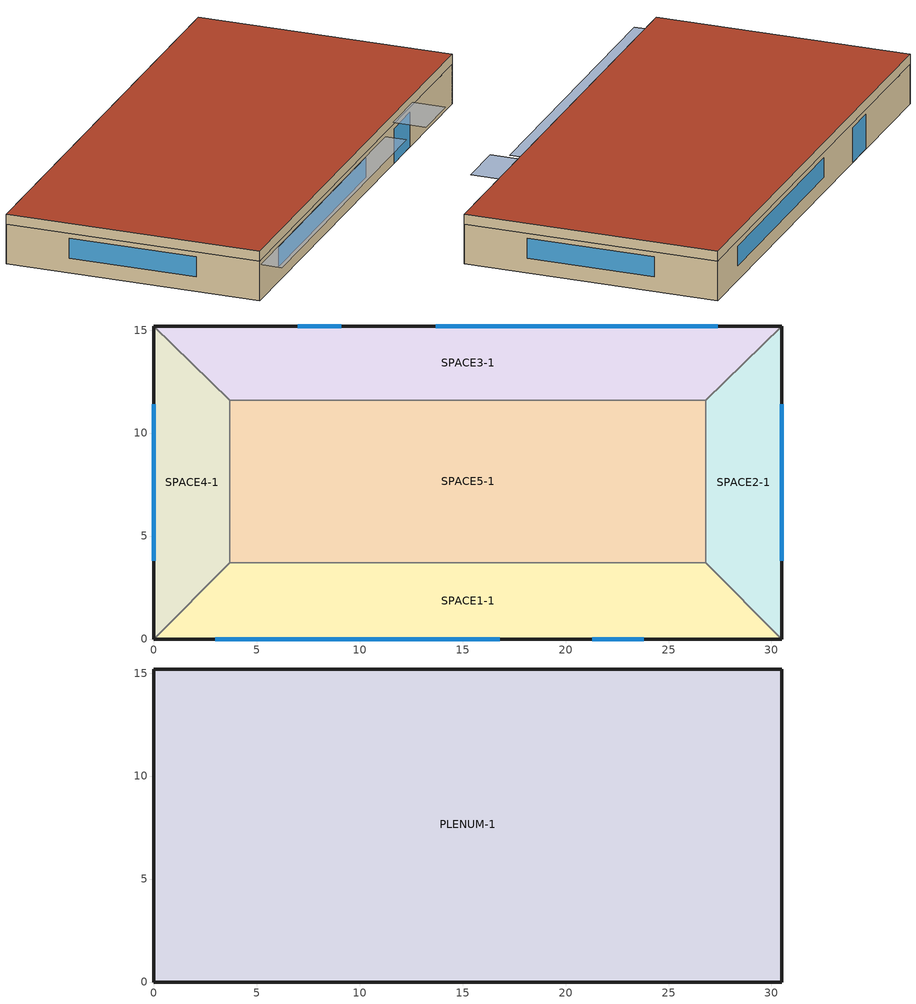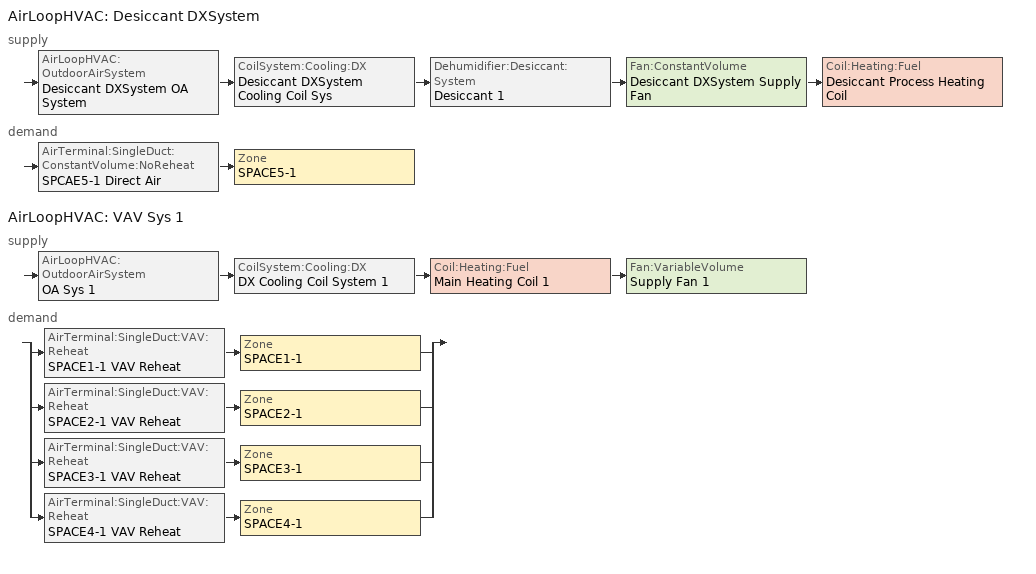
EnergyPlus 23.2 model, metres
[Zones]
SPACE3-1
 floor ground (FLOOR-SLAB-1): 26.8,11.6 3.7,11.6 0,15.2 30.5,15.2 z0
 wall outside (WALL-1): 30.5,15.2 0,15.2 z0:2.4
 wall to SPACE2-1 (INT-WALL-1): 26.8,11.6 30.5,15.2 z0:2.4
 wall to SPACE4-1 (INT-WALL-1): 0,15.2 3.7,11.6 z0:2.4
 wall to SPACE5-1 (INT-WALL-1): 3.7,11.6 26.8,11.6 z0:2.4
 window (Sgl Grey 3mm): 9.1,15.2 7,15.2 z0:2.1
 window (Dbl Clr 3mm/13mm Air): 27.4,15.2 13.7,15.2 z0.9:2.1
SPACE1-1
 floor ground (FLOOR-SLAB-1): 26.8,3.7 30.5,0 0,0 3.7,3.7 z0
 wall outside (WALL-1): 0,0 30.5,0 z0:2.4
 wall to SPACE2-1 (INT-WALL-1): 30.5,0 26.8,3.7 z0:2.4
 wall to SPACE4-1 (INT-WALL-1): 3.7,3.7 0,0 z0:2.4
 wall to SPACE5-1 (INT-WALL-1): 26.8,3.7 3.7,3.7 z0:2.4
 window (Sgl Grey 3mm): 21.3,0 23.8,0 z0:2.1
 window (Dbl Clr 3mm/13mm Air): 3,0 16.8,0 z0.9:2.1
SPACE2-1
 floor ground (FLOOR-SLAB-1): 26.8,11.6 30.5,15.2 30.5,0 26.8,3.7 z0
 wall outside (WALL-1): 30.5,0 30.5,15.2 z0:2.4
 wall to SPACE5-1 (INT-WALL-1): 26.8,11.6 26.8,3.7 z0:2.4
 window (Dbl Clr 3mm/13mm Air): 30.5,3.8 30.5,11.4 z0.9:2.1
SPACE4-1
 floor ground (FLOOR-SLAB-1): 3.7,3.7 0,0 0,15.2 3.7,11.6 z0
 wall outside (WALL-1): 0,15.2 0,0 z0:2.4
 wall to SPACE5-1 (INT-WALL-1): 3.7,3.7 3.7,11.6 z0:2.4
 window (Dbl Clr 3mm/13mm Air): 0,11.4 0,3.8 z0.9:2.1
SPACE5-1
 floor ground (FLOOR-SLAB-1): 26.8,11.6 26.8,3.7 3.7,3.7 3.7,11.6 z0
PLENUM-1
 floor to SPACE1-1 (CLNG-1): 26.8,3.7 30.5,0 0,0 3.7,3.7 z2.4
 floor to SPACE2-1 (CLNG-1): 26.8,11.6 30.5,15.2 30.5,0 26.8,3.7 z2.4
 floor to SPACE3-1 (CLNG-1): 26.8,11.6 3.7,11.6 0,15.2 30.5,15.2 z2.4
 floor to SPACE4-1 (CLNG-1): 3.7,3.7 0,0 0,15.2 3.7,11.6 z2.4
 floor to SPACE5-1 (CLNG-1): 26.8,11.6 26.8,3.7 3.7,3.7 3.7,11.6 z2.4
 wall outside (WALL-1): 30.5,15.2 0,15.2 0,0 30.5,0 30.5,15.2 z2.4:3
 roof outside (ROOF-1): 0,15.2 0,0 30.5,0 30.5,15.2 z3
shading: 0,-1.3 0,0 19.8,0 19.8,-1.3 z2.2; 21,-2 21,0 24.1,0 24.1,-2 z2.6
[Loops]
AirLoopHVAC 'Desiccant DXSystem'
 supply: AirLoopHVAC:OutdoorAirSystem 'Desiccant DXSystem OA System' > CoilSystem:Cooling:DX 'Desiccant DXSystem Cooling Coil Sys' > Dehumidifier:Desiccant:System 'Desiccant 1' > Fan:ConstantVolume 'Desiccant DXSystem Supply Fan' > Coil:Heating:Fuel 'Desiccant Process Heating Coil'
 demand: AirTerminal:SingleDuct:ConstantVolume:NoReheat 'SPCAE5-1 Direct Air' > Zone 'SPACE5-1'
AirLoopHVAC 'VAV Sys 1'
 supply: AirLoopHVAC:OutdoorAirSystem 'OA Sys 1' > CoilSystem:Cooling:DX 'DX Cooling Coil System 1' > Coil:Heating:Fuel 'Main Heating Coil 1' > Fan:VariableVolume 'Supply Fan 1'
 demand: split
  | AirTerminal:SingleDuct:VAV:Reheat 'SPACE1-1 VAV Reheat' > Zone 'SPACE1-1'
  | AirTerminal:SingleDuct:VAV:Reheat 'SPACE2-1 VAV Reheat' > Zone 'SPACE2-1'
  | AirTerminal:SingleDuct:VAV:Reheat 'SPACE3-1 VAV Reheat' > Zone 'SPACE3-1'
  | AirTerminal:SingleDuct:VAV:Reheat 'SPACE4-1 VAV Reheat' > Zone 'SPACE4-1'
[Building]
Building: Loads convergence tolerance value=0.04; Maximum number of warmup days=40; Minimum number of warmup days=6; North axis=30; Solar distribution=FullExterior; Temperature convergence tolerance value=0.4; Terrain=City
[Site:GroundTemperature:BuildingSurface]
21, 21.5, 22, 22.2, 22.2, 22.2, 22.2, 22.2, 22.2, 22, 21.5, 21
[Site:Location]
Miami Intl Ap FL USA WMO=722020: Elevation=11; Latitude=25.82; Longitude=-80.3; Time zone=-5
[SizingPeriod:DesignDay] Barometric pressure=101217; Day of month=21; Daylight saving time indicator=No; Humidity condition type=WetBulb; Rain indicator=No; Snow indicator=No; Solar model indicator=ASHRAEClearSky
Name | Daily dry bulb temperature range | Day type | Maximum dry bulb temperature | Month | Sky clearness | Wetbulb or dewpoint at maximum dry bulb | Wind direction | Wind speed
Miami Intl Ap Ann Clg .4% Condns DB=>MWB | 6.7 | SummerDesignDay | 33.2 | 7 | 1 | 25.3 | 140 | 4.5
Miami Intl Ap Ann Htg 99.6% Condns DB | 0 | WinterDesignDay | 8.7 | 1 | 0 | 8.7 | 340 | 3.8
[Construction]
CLNG-1: MAT-CLNG-1
Dbl Clr 3mm/13mm Air: CLEAR 3MM, AIR 13MM, CLEAR 3MM
FLOOR-SLAB-1: CC03, CP01
INT-WALL-1: GP02, AL21, GP02
ROOF-1: RG01, BR01, IN46, WD01
Sgl Grey 3mm: GREY 3MM
WALL-1: WD01, PW03, IN02, GP01
[Material] Thermal absorptance=0.9
Name | Conductivity | Density | Roughness | Solar absorptance | Specific heat | Thickness | Visible absorptance
BR01 | 0.162 | 1121 | VeryRough | 0.7 | 1464 | 0.0095 | 0.7
CC03 | 1.31 | 2243 | MediumRough | 0.65 | 837 | 0.1016 | 0.65
GP01 | 0.16 | 801 | MediumSmooth | 0.75 | 837 | 0.0127 | 0.75
GP02 | 0.16 | 801 | MediumSmooth | 0.75 | 837 | 0.0159 | 0.75
IN02 | 0.043 | 10 | Rough | 0.75 | 837 | 0.0901 | 0.75
IN46 | 0.023 | 24 | VeryRough | 0.5 | 1590 | 0.0762 | 0.5
PW03 | 0.115 | 545 | MediumSmooth | 0.78 | 1213 | 0.0127 | 0.78
RG01 | 1.442 | 881 | Rough | 0.65 | 1674 | 0.0127 | 0.65
WD01 | 0.115 | 513 | MediumSmooth | 0.78 | 1381 | 0.0191 | 0.78
[Material:AirGap]
AL21: Thermal resistance=0.157
[Material:NoMass] Roughness=Rough
Name | Solar absorptance | Thermal absorptance | Thermal resistance | Visible absorptance
CP01 | 0.75 | 0.9 | 0.367 | 0.75
MAT-CLNG-1 | 0.65 | 0.65 | 0.652259 | 0.65
[WindowMaterial:Gas]
AIR 13MM: Gas type=Air; Thickness=0.0127
[WindowMaterial:Glazing] Back side infrared hemispherical emissivity=0.84; Conductivity=0.9; Front side infrared hemispherical emissivity=0.84; Infrared transmittance at normal incidence=0; Optical data type=SpectralAverage; Thickness=0.003
Name | Back side solar reflectance at normal incidence | Back side visible reflectance at normal incidence | Front side solar reflectance at normal incidence | Front side visible reflectance at normal incidence | Solar transmittance at normal incidence | Visible transmittance at normal incidence
CLEAR 3MM | 0.075 | 0.081 | 0.075 | 0.081 | 0.837 | 0.898
GREY 3MM | 0.061 | 0.061 | 0.061 | 0.061 | 0.626 | 0.611
[AirLoopHVAC]
Name | Design supply air flow rate
Desiccant DXSystem | 1.05
VAV Sys 1 | 2.5893
[AirLoopHVAC:ReturnPlenum]
Return-Plenum-1: Zone=PLENUM-1
[AirTerminal:SingleDuct:ConstantVolume:NoReheat]
SPCAE5-1 Direct Air: Availability schedule=Constant; Maximum air flow rate=1.05
[AirTerminal:SingleDuct:VAV:Reheat] Availability schedule=FanAvailSched; Constant minimum air flow fraction=0.3; Convergence tolerance=0.001; Damper heating action=ReverseWithLimits; Maximum flow fraction during reheat=Autosize; Maximum flow per zone floor area during reheat=Autosize; Maximum hot water or steam flow rate=0; Minimum hot water or steam flow rate=0; Zone minimum air flow input method=Constant
Name | Maximum air flow rate | Reheat coil
SPACE1-1 VAV Reheat | 0.49338 | SPACE1-1 Zone Coil
SPACE2-1 VAV Reheat | 0.37821 | SPACE2-1 Zone Coil
SPACE3-1 VAV Reheat | 0.64622 | SPACE3-1 Zone Coil
SPACE4-1 VAV Reheat | 0.52176 | SPACE4-1 Zone Coil
[AvailabilityManager:Scheduled] Schedule=FanAvailSched
Desiccant DXSystem Avail; Desiccant Outdoor Air Avail; VAV Sys 1 Avail
[Coil:Cooling:DX:TwoSpeed]
Main Cooling Coil 1: Availability schedule=FanAvailSched; Energy input ratio function of flow fraction curve=PackagedRatedCoolEIRFFlow; Energy input ratio function of temperature curve=VarSpeedCoolEIRFT; High speed gross rated cooling cop=3; High speed gross rated total cooling capacity=42861; High speed rated air flow rate=2.5893; High speed rated sensible heat ratio=0.75; Low speed energy input ratio function of temperature curve=VarSpeedCoolEIRLSFT; Low speed gross rated cooling cop=4.2; Low speed gross rated sensible heat ratio=0.69; Low speed gross rated total cooling capacity=14286; Low speed rated air flow rate=0.863; Low speed total cooling capacity function of temperature curve=VarSpeedCoolCapLSFT; Part load fraction correlation curve=VarSpeedCyclingPLFFPLR; Total cooling capacity function of flow fraction curve=PackagedRatedCoolCapFFlow; Total cooling capacity function of temperature curve=VarSpeedCoolCapFT
[Coil:Cooling:DX:VariableSpeed]
Desiccant DXSystem VS Cooling Coil: Condenser type=AirCooled; Crankcase heater capacity=0; Energy part load fraction curve=HPACCOOLPLFFPLR; Gross rated total cooling capacity at selected nominal speed level=22000; Initial moisture evaporation rate divided by steady state ac latent capacity=0.4; Maximum outdoor dry bulb temperature for crankcase heater operation=10; Nominal speed level=1; Nominal time for condensate to begin leaving the coil=1000; Number of speeds=1; Rated air flow rate at selected nominal speed level=1.05; Speed 1 energy input ratio function of air flow fraction curve=HPACFFF; Speed 1 energy input ratio function of temperature curve=HPCoolingEIRFTemp4; Speed 1 reference unit gross rated cooling cop=3.5; Speed 1 reference unit gross rated sensible heat ratio=0.75; Speed 1 reference unit gross rated total cooling capacity=36991.4; Speed 1 reference unit rated air flow rate=3.776; Speed 1 reference unit rated condenser air flow rate=10.62; Speed 1 total cooling capacity function of air flow fraction curve=HPACFFF; Speed 1 total cooling capacity function of temperature curve=HPCoolingCAPFTemp4
[Coil:Heating:Fuel] Fuel type=NaturalGas
Name | Availability schedule | Burner efficiency | Nominal capacity
Desiccant Process Heating Coil | Constant | 0.8 | 1000000
Desiccant Regen Coil | FanAvailSched | 1 | 10000
Main heating Coil 1 | FanAvailSched | 0.8 | 4438.1
OA Desiccant Regen Coil | FanAvailSched | 0.8 | 100000
SPACE1-1 Zone Coil | FanAvailSched | 0.8 | 19243
SPACE2-1 Zone Coil | FanAvailSched | 0.8 | 14751
SPACE3-1 Zone Coil | FanAvailSched | 0.8 | 25204
SPACE4-1 Zone Coil | FanAvailSched | 0.8 | 20350
[CoilSystem:Cooling:DX] Availability schedule=FanAvailSched
Name | Cooling coil
DX Cooling Coil System 1 | Main Cooling Coil 1
Desiccant DXSystem Cooling Coil Sys | Desiccant DXSystem VS Cooling Coil
[Controller:OutdoorAir] Economizer control action type=ModulateFlow; Lockout type=NoLockout; Minimum limit type=FixedMinimum; Minimum outdoor air schedule=Min OA Sched
Name | Economizer control type | Economizer maximum limit dry bulb temperature | Maximum outdoor air flow rate | Mechanical ventilation controller | Minimum outdoor air flow rate | Economizer minimum limit dry bulb temperature
Desiccant OA Controller | NoEconomizer | 100 | 1.05 | 0 | 0.2
OA Controller 1 | FixedDryBulb | 19 | 2.5893 |  | 0.49088 | 4
[Dehumidifier:Desiccant:System] Availability schedule=FanAvailSched; Regeneration air fan placement=DrawThrough; Regeneration inlet air setpoint temperature=46.1111
Name | Companion coil regeneration air heating | Companion cooling coil | Companion cooling coil upstream of dehumidifier process inlet | Desiccant heat exchanger | Exhaust fan maximum flow rate | Exhaust fan maximum power | Exhaust fan power curve | Regeneration air fan | Regeneration air heater
Desiccant 1 | Yes | Desiccant DXSystem VS Cooling Coil | Yes | Desiccant Heat Exchanger 1 | 1.05 | 50 | EXHAUSTFANPLF | Desiccant Regen Fan | Desiccant Regen Coil
OA Desiccant System |  |  |  | OA Desiccant Heat Exchanger |  |  |  | OA Desiccant Regen Fan | OA Desiccant Regen Coil
[ElectricEquipment] Design level calculation method=EquipmentLevel; Fraction latent=0; Fraction lost=0; Fraction radiant=0.3; Schedule=EQUIP-1
Name | Design level | Zone or zonelist or space or spacelist
SPACE1-1 ElecEq 1 | 1056 | SPACE1-1
SPACE2-1 ElecEq 1 | 456 | SPACE2-1
SPACE3-1 ElecEq 1 | 1056 | SPACE3-1
SPACE4-1 ElecEq 1 | 456 | SPACE4-1
SPACE5-1 ElecEq 1 | 1976 | SPACE5-1
[Fan:ConstantVolume] Availability schedule=FanAvailSched; Fan total efficiency=0.7; Maximum flow rate=1.05; Motor efficiency=0.9; Motor in airstream fraction=1
Name | Pressure rise
Desiccant DXSystem Supply Fan | 571.66
Desiccant Regen Fan | 205.5
[Fan:OnOff]
OA Desiccant Regen Fan: Availability schedule=FanAvailSched; Fan total efficiency=0.7; Maximum flow rate=2.5893; Motor efficiency=0.9; Motor in airstream fraction=1; Pressure rise=205.5
[Fan:VariableVolume]
Supply Fan 1: Availability schedule=FanAvailSched; Fan power coefficient 1=0.00153024; Fan power coefficient 2=0.00520806; Fan power coefficient 3=1.10862; Fan power coefficient 4=-0.116356; Fan power coefficient 5=0; Fan power minimum air flow rate=0.35326; Fan power minimum flow rate input method=FixedFlowRate; Fan total efficiency=0.7; Maximum flow rate=2.5893; Motor efficiency=0.9; Motor in airstream fraction=1; Pressure rise=600
[HeatExchanger:AirToAir:FlatPlate]
OA Heat Recovery: Availability schedule=FanAvailSched; Economizer lockout=Yes; Flow arrangement type=CounterFlow; Nominal electric power=0; Nominal secondary air flow rate=2.5893; Nominal secondary air inlet temperature=20; Nominal supply air flow rate=2.5893; Nominal supply air inlet temperature=5; Nominal supply air outlet temperature=15; Ratio of supply to secondary ha values=1
[HeatExchanger:Desiccant:BalancedFlow] Availability schedule=FanAvailSched
Name | Heat exchanger performance
Desiccant Heat Exchanger 1 | HXDesPerf1
OA Desiccant Heat Exchanger | HXDesPerf2
[HeatExchanger:Desiccant:BalancedFlow:PerformanceDataType1] Maximum process inlet air relative humidity for humidity ratio equation=100; Maximum process inlet air relative humidity for temperature equation=100; Maximum regeneration air velocity for humidity ratio equation=4.826; Maximum regeneration air velocity for temperature equation=4.826; Maximum regeneration inlet air relative humidity for humidity ratio equation=45; Maximum regeneration inlet air relative humidity for temperature equation=45; Maximum regeneration inlet air temperature for humidity ratio equation=46.1111; Maximum regeneration inlet air temperature for temperature equation=46.1111; Minimum regeneration inlet air relative humidity for humidity ratio equation=5; Minimum regeneration inlet air relative humidity for temperature equation=5; Minimum regeneration inlet air temperature for humidity ratio equation=46.11111; Minimum regeneration inlet air temperature for temperature equation=46.11111; Nominal electric power=50
Name | Humidity ratio equation coefficient 1 | Humidity ratio equation coefficient 2 | Humidity ratio equation coefficient 3 | Humidity ratio equation coefficient 4 | Humidity ratio equation coefficient 5 | Humidity ratio equation coefficient 6 | Humidity ratio equation coefficient 7 | Humidity ratio equation coefficient 8 | Maximum process inlet air humidity ratio for humidity ratio equation | Maximum process inlet air humidity ratio for temperature equation | Maximum process inlet air temperature for humidity ratio equation | Maximum process inlet air temperature for temperature equation | Maximum regeneration inlet air humidity ratio for humidity ratio equation | Maximum regeneration inlet air humidity ratio for temperature equation | Maximum regeneration outlet air humidity ratio for humidity ratio equation | Maximum regeneration outlet air temperature for temperature equation | Minimum process inlet air humidity ratio for humidity ratio equation | Minimum process inlet air humidity ratio for temperature equation | Minimum process inlet air relative humidity for humidity ratio equation | Minimum process inlet air relative humidity for temperature equation | Minimum process inlet air temperature for humidity ratio equation | Minimum process inlet air temperature for temperature equation | Minimum regeneration air velocity for humidity ratio equation | Minimum regeneration air velocity for temperature equation | Minimum regeneration inlet air humidity ratio for humidity ratio equation | Minimum regeneration inlet air humidity ratio for temperature equation | Minimum regeneration outlet air humidity ratio for humidity ratio equation | Minimum regeneration outlet air temperature for temperature equation | Nominal air face velocity | Nominal air flow rate | Temperature equation coefficient 1 | Temperature equation coefficient 2 | Temperature equation coefficient 3 | Temperature equation coefficient 4 | Temperature equation coefficient 5 | Temperature equation coefficient 6 | Temperature equation coefficient 7 | Temperature equation coefficient 8
HXDesPerf1 | -22.5547 | 0.976839 | 0.489176 | -0.0630019 | 0.0120773 | 5.17134e-05 | 0.0494917 | -0.000259417 | 0.015714 | 0.015714 | 21.83333 | 21.83333 | 0.024286 | 0.024286 | 0.026279 | 50 | 0.005 | 0.005 | 80 | 80 | 4.583333 | 4.583333 | 2.286 | 2.286 | 0.007143 | 0.007143 | 0.007914 | 35 | 3.25 | 1.05 | -2.53636 | 21.3247 | 0.923308 | 943.276 | -59.2367 | -0.0427465 | 112.204 | 0.778252
HXDesPerf2 | 0.001 | 1 | 0 | 0 | 0 | 0 | 0 | 0 | 1 | 1 | 100 | 100 | 1 | 1 | 1 | 43.1111 | 0 | 0 | 0 | 0 | -100 | -100 | 0.001 | 0.001 | 0 | 0 | 0 | 43.11111 | 4.8 | 2.5893 | -3 | 0 | 1 | 0 | 0 | 0 | 0 | 0
[Lights] Design level calculation method=LightingLevel; End use subcategory=GeneralLights; Fraction radiant=0.59; Fraction replaceable=0; Fraction visible=0.2; Return air fraction=0.2; Schedule=LIGHTS-1
Name | Lighting level | Zone or zonelist or space or spacelist
SPACE1-1 Lights 1 | 1584 | SPACE1-1
SPACE2-1 Lights 1 | 684 | SPACE2-1
SPACE3-1 Lights 1 | 1584 | SPACE3-1
SPACE4-1 Lights 1 | 684 | SPACE4-1
SPACE5-1 Lights 1 | 2964 | SPACE5-1
[People] Activity level schedule=ActSchd; Fraction radiant=0.3; Number of people calculation method=People; Number of people schedule=OCCUPY-1; Sensible heat fraction=Autocalculate
Name | Number of people | Zone or zonelist or space or spacelist
SPACE1-1 People 1 | 11 | SPACE1-1
SPACE2-1 People 1 | 5 | SPACE2-1
SPACE3-1 People 1 | 11 | SPACE3-1
SPACE4-1 People 1 | 5 | SPACE4-1
SPACE5-1 People 1 | 20 | SPACE5-1
[SetpointManager:MixedAir] Control variable=Temperature
Name | Setpoint node or nodelist
Adjusted Cooling Supply Air Temp Manager | HX Process Outlet Node
Mixed Air and Coil Exit Temp Manager 1 | Supply Fan Upstream Nodes
[SetpointManager:OutdoorAirPretreat]
DXSystem 1 Desiccant Set Point Manager: Control variable=MaximumHumidityRatio; Maximum setpoint humidity ratio=1; Maximum setpoint temperature=99; Minimum setpoint humidity ratio=1e-05; Minimum setpoint temperature=-99; Setpoint node or nodelist=OA Desiccant Process Outlet Node
[SetpointManager:Scheduled]
Supply Air Temp Manager 1: Control variable=Temperature; Schedule=Seasonal Reset Supply Air Temp Sch; Setpoint node or nodelist=Supply Air Temp Nodes 1
[SetpointManager:SingleZone:Cooling]
Cooling Supply Air Temp Manager: Control variable=Temperature; Control zone=SPACE5-1; Maximum supply air temperature=99; Minimum supply air temperature=-99; Setpoint node or nodelist=Desiccant Supply Fan Outlet Node
[SetpointManager:SingleZone:Heating]
Heating Supply Air Temp Manager: Control variable=Temperature; Control zone=SPACE5-1; Maximum supply air temperature=99; Minimum supply air temperature=-99; Setpoint node or nodelist=Desiccant DXSystem Air Loop Outlet Node
[SetpointManager:SingleZone:Humidity:Maximum]
Name | Setpoint node or nodelist
SPACE1-1 Humidistat Manager | Mixed Air Node 1
Zone Max Humidity Manager | HX Process Outlet Node
[ThermostatSetpoint:DualSetpoint]
DualSetPoint: Cooling setpoint temperature schedule=Clg-SetP-Sch; Heating setpoint temperature schedule=Htg-SetP-Sch
[ThermostatSetpoint:SingleCooling]
CoolingSetpoint: Setpoint temperature schedule=Clg-SetP-Sch
[ThermostatSetpoint:SingleHeating]
HeatingSetpoint: Setpoint temperature schedule=Htg-SetP-Sch
[Zone] Multiplier=1; Type=1
Name | Ceiling height | Volume
PLENUM-1 | 0.6096 | 283.2
SPACE1-1; SPACE3-1 | 2.4384 | 239.247
SPACE2-1; SPACE4-1 | 2.4384 | 103.311
SPACE5-1 | 2.4384 | 447.683
[ZoneControl:Thermostat]
Name | Zone or zonelist | Control 1 | Control 2 | Control 3 | Control type schedule
SPACE1-1 Control | SPACE1-1 | CoolingSetPoint | HeatingSetpoint | DualSetPoint | Zone Control Type Sched
SPACE2-1 Control | SPACE2-1 | CoolingSetPoint | HeatingSetpoint | DualSetPoint | Zone Control Type Sched
SPACE3-1 Control | SPACE3-1 | CoolingSetPoint | HeatingSetpoint | DualSetPoint | Zone Control Type Sched
SPACE4-1 Control | SPACE4-1 | CoolingSetPoint | HeatingSetpoint | DualSetPoint | Zone Control Type Sched
SPACE5-1 Control | SPACE5-1 | DualSetPoint |  |  | Desiccant Control Type Sched
[Zone equipment]
SPACE1-1: SPACE1-1 VAV Reheat
SPACE2-1: SPACE2-1 VAV Reheat
SPACE3-1: SPACE3-1 VAV Reheat
SPACE4-1: SPACE4-1 VAV Reheat
SPACE5-1: SPCAE5-1 Direct Air
[ZoneInfiltration:DesignFlowRate] Constant term coefficient=0; Design flow rate calculation method=Flow/Zone; Schedule=INFIL-SCH; Temperature term coefficient=0; Velocity squared term coefficient=0; Velocity term coefficient=0.2237
Name | Design flow rate | Zone or zonelist or space or spacelist
SPACE1-1 Infil 1 | 0.0167 | SPACE1-1
SPACE2-1 Infil 1 | 0.00717 | SPACE2-1
SPACE3-1 Infil 1 | 0.0167 | SPACE3-1
SPACE4-1 Infil 1 | 0.00717 | SPACE4-1
SPACE5-1 Infil 1 | 0.031089 | SPACE5-1
[Curve:Biquadratic] Input unit type for x=Temperature; Input unit type for y=Temperature; Output unit type=Dimensionless
Name | Maximum curve output | Maximum value of x | Maximum value of y | Minimum curve output | Minimum value of x | Minimum value of y | Coefficient1 constant | Coefficient2 x | Coefficient3 x 2 | Coefficient4 y | Coefficient5 y 2 | Coefficient6 x y
HPCoolingCAPFTemp4 | 1.2736 | 22.22 | 51.67 | 0.7923 | 13.89 | 12.78 | 1.35442 | -0.0493403 | 0.00226498 | 0.000851773 | -4.26316e-05 | -0.000336452
HPCoolingEIRFTemp4 | 1.7044 | 22.22 | 51.67 | 0.5141 | 13.89 | 12.78 | 0.000151402 | 0.0655063 | -0.00203708 | 0.0067823 | 0.00040872 | -0.00035523
VarSpeedCoolCapFT; VarSpeedCoolCapLSFT |  | 23.88889 | 46.11111 |  | 12.77778 | 23.88889 | 0.476428 | 0.0401147 | 0.000226411 | -0.000827136 | -7.3224e-06 | -0.000446278
VarSpeedCoolEIRFT |  | 23.88889 | 46.11111 |  | 12.77778 | 23.88889 | 0.632475 | -0.0121321 | 0.000507773 | 0.0155377 | 0.00027284 | -0.000679201
VarSpeedCoolEIRLSFT |  | 23.88889 | 46.11111 |  | 12.77778 | 23.88889 | 0.774645 | -0.0343731 | 0.000783173 | 0.0146596 | 0.000488851 | -0.000752036
[Curve:Cubic]
Name | Maximum value of x | Minimum value of x | Coefficient1 constant | Coefficient2 x | Coefficient3 x 2 | Coefficient4 x 3 | Input unit type for x | Output unit type
EXHAUSTFANPLF | 1 | 0 | 0 | 1 | 0 | 0
HPACFFF | 1.5 | 0.5 | 1 | 0 | 0 | 0
PackagedRatedCoolCapFFlow | 1.5 | 0.5 | 0.472786 | 1.24334 | -1.03871 | 0.322578 | Dimensionless | Dimensionless
PackagedRatedCoolEIRFFlow | 1.5 | 0.5 | 1.00795 | 0.345441 | -0.692289 | 0.338899 | Dimensionless | Dimensionless
[Curve:Quadratic] Maximum value of x=1; Minimum value of x=0; Coefficient3 x 2=0
Name | Coefficient1 constant | Coefficient2 x
HPACCOOLPLFFPLR | 0.75 | 0.25
VarSpeedCyclingPLFFPLR | 0.85 | 0.15
[Schedule:Compact]
ActSchd: Through: 12/31, For: AllDays, Until: 24:00, 117.24
Clg-SetP-Sch: Through: 12/31, For: SummerDesignDay, Until: 24:00, 23.9, For: WinterDesignDay, Until: 24:00, 40, For: WeekEnds Holiday, Until: 7:00, 40, Until: 13:00, 23.9, Until: 24:00, 32.2, For: AllOtherDays, Until: 7:00, 40, Until: 18:00, 23.9, Until: 24:00, 40
Constant: Through: 12/31, For: AllDays, Until: 24:00, 1
Desiccant Control Type Sched: Through: 12/31, For: AllDays, Until: 24:00, 4
EQUIP-1: Through: 12/31, For: WeekDays SummerDesignDay CustomDay1 CustomDay2, Until: 8:00, 0.02, Until: 9:00, 0.4, Until: 14:00, 0.9, Until: 15:00, 0.8, Until: 16:00, 0.7, Until: 18:00, 0.5, Until: 20:00, 0.3, Until: 24:00, 0.02, For: Weekends WinterDesignDay Holiday, Until: 24:00, 0.2
FanAvailSched: Through: 3/31, For: AllDays, Until: 24:00, 1, Through: 9/30, For: WeekDays, Until: 7:00, 0, Until: 17:00, 1, Until: 24:00, 0, For: SummerDesignDay WinterDesignDay, Until: 24:00, 1, For: AllOtherDays, Until: 24:00, 0, Through: 12/31, For: AllDays, Until: 24:00, 1
Htg-SetP-Sch: Through: 12/31, For: SummerDesignDay, Until: 24:00, 12.8, For: WinterDesignDay, Until: 24:00, 21.1, For: WeekEnds Holiday, Until: 7:00, 12.8, Until: 13:00, 21.1, Until: 24:00, 12.8, For: AllOtherDays, Until: 7:00, 12.8, Until: 18:00, 21.1, Until: 24:00, 12.8
INFIL-SCH: Through: 3/31, For: WeekDays SummerDesignDay CustomDay1 CustomDay2, Until: 24:00, 1, For: AllOtherDays, Until: 24:00, 1, Through: 9/30, For: AllDays, Until: 24:00, 0.7, Through: 12/31, For: AllDays, Until: 24:00, 1, For: AllOtherDays, Until: 24:00, 0.2
LIGHTS-1: Through: 12/31, For: WeekDays SummerDesignDay CustomDay1 CustomDay2, Until: 8:00, 0.05, Until: 9:00, 0.9, Until: 10:00, 0.95, Until: 11:00, 1, Until: 12:00, 0.95, Until: 13:00, 0.8, Until: 14:00, 0.9, Until: 18:00, 1, Until: 19:00, 0.6, Until: 21:00, 0.2, Until: 24:00, 0.05, For: Weekends WinterDesignDay Holiday, Until: 24:00, 0.05
Min OA Sched: Through: 12/31, For: Weekdays, Until: 7:00, 0.02, Until: 17:00, 1, Until: 24:00, 0, For: AllOtherDays, Until: 24:00, 0.02
OCCUPY-1: Through: 12/31, For: WeekDays SummerDesignDay CustomDay1 CustomDay2, Until: 8:00, 0, Until: 11:00, 1, Until: 12:00, 0.8, Until: 13:00, 0.4, Until: 14:00, 0.8, Until: 18:00, 1, Until: 19:00, 0.5, Until: 21:00, 0.1, Until: 24:00, 0, For: Weekends WinterDesignDay Holiday, Until: 24:00, 0
Seasonal Reset Supply Air Temp Sch: Through: 3/31, For: AllDays, Until: 24:00, 17, Through: 9/30, For: AllDays, Until: 24:00, 15, Through: 12/31, For: AllDays, Until: 24:00, 17
Zone Control Type Sched: Through: 12/31, For: SummerDesignDay, Until: 24:00, 2, For: WinterDesignDay, Until: 24:00, 1, For: AllOtherDays, Until: 24:00, 4
